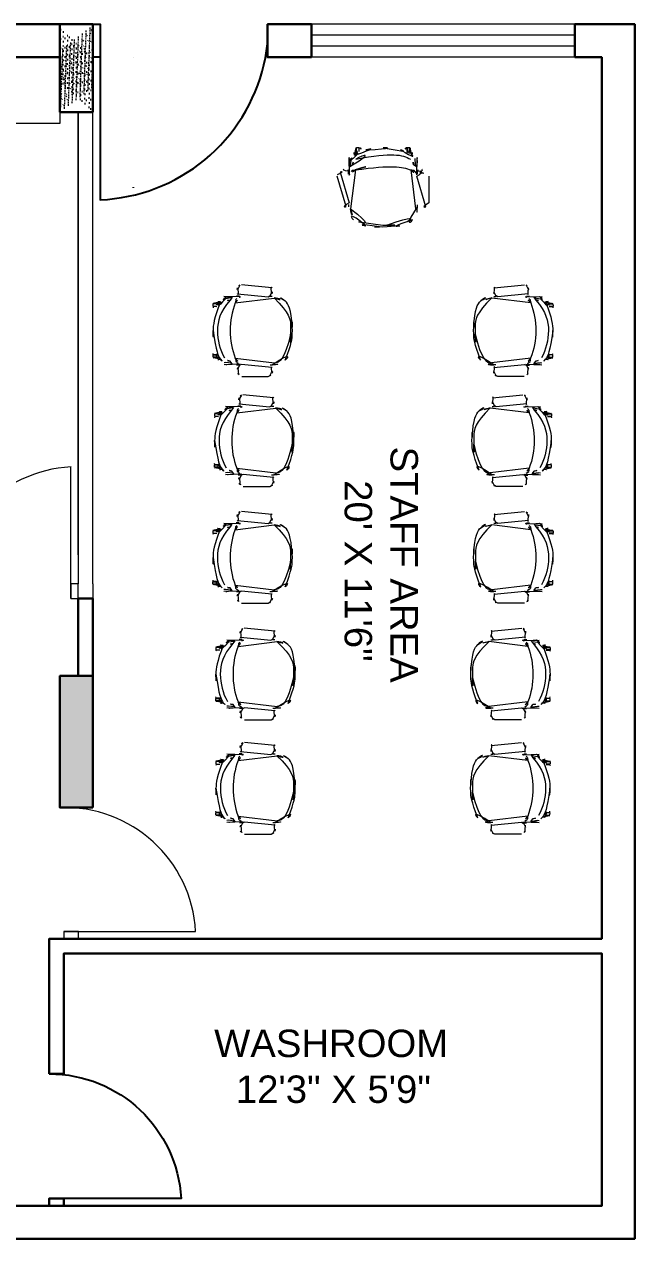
# Model space of a CAD drawing. Header units: inches. Extents: x 31613 to 11629803103, y 12993 to 6379790274.
# Drawn here: x 11629802936.5 to 11629803103.4, y 6379789942.4 to 6379790274.3 of the extents above; entities that cross this region are included whole.
import ezdxf

# ---------------------------------------------------------------- set-up
doc = ezdxf.new("R2010")
doc.units = ezdxf.units.IN
doc.layers.add('COLUMN', color=50, linetype='Continuous', lineweight=30)
for name, color, linetype in [('PDF_0', 7, 'Continuous'), ('PDF_Text', 7, 'Continuous'), ('S-Hatch_8', 7, 'Continuous')]:
    doc.layers.add(name, color=color, linetype=linetype)
for name, color, linetype, true_color in [('PDF_EXISTING WALLS', 7, 'Continuous', 0xb80000), ('PDF_EXITING WALLS', 7, 'Continuous', 0xdd0000), ('PDF_FURNITURE', 30, 'Continuous', 0xff7f00), ('PDF_GLASS PARTITION', 7, 'Continuous', 0x7fffff)]:
    doc.layers.add(name, color=color, linetype=linetype, true_color=true_color)
doc.styles.add('PDF Arial', font='arial.ttf')

# ---------------------------------------------------------------- blocks, each defined once
blk = doc.blocks.new('VISITOR CHAIR')
at = {"layer": 'PDF_FURNITURE', "lineweight": 0}
for points in [[(31291.77, 13257.22, 0.209649), (31290.89, 13258.62, 0.101106), (31287.79, 13260.05, 0.061797), (31283.05, 13260.63, 0.061797), (31278.29, 13260.03, 0.101106), (31275.2, 13258.61, 0.209649), (31274.31, 13257.2)], [(31275.21, 13258.61, -0.119832), (31275.27, 13260.54, -0.348586), (31275.37, 13260.63), (31275.64, 13260.63, -0.414213), (31275.69, 13260.57), (31275.69, 13259.52)], [(31291.97, 13255.66), (31291.77, 13257.24), (31291.83, 13257.69, -0.35494), (31291.88, 13257.75, -0.167868), (31291.96, 13257.72, -0.22811), (31292.3, 13257.14), (31292.3, 13256.94), (31292.2, 13256), (31292.14, 13255.46, -0.111795), (31291.94, 13254.88, -0.173393), (31291.57, 13254.58, -0.437975), (31291.49, 13254.64), (31291.37, 13255.99, 0.27336), (31290.51, 13257.53, 0.125578), (31283.03, 13259.43, 0.125578), (31275.57, 13257.5)], [(31275.74, 13259.54), (31275.76, 13260.64, -0.414215), (31275.78, 13260.65), (31276.38, 13260.65, -0.414215), (31276.4, 13260.63), (31276.4, 13259.6)], [(31276.45, 13259.58), (31276.47, 13260.58, -0.414213), (31276.51, 13260.63), (31276.79, 13260.63, -0.348586), (31276.9, 13260.54, -0.076916), (31277.04, 13259.64)], [(31289.6, 13259.6), (31289.6, 13260.6, 0.414213), (31289.54, 13260.65), (31289.29, 13260.65, 0.348586), (31289.19, 13260.56, 0.076916), (31289.03, 13259.67)], [(31290.31, 13259.58), (31290.33, 13260.66, 0.414215), (31290.29, 13260.69), (31289.7, 13260.69, 0.414215), (31289.66, 13260.65), (31289.66, 13259.62)], [(31290.87, 13258.64, 0.119832), (31290.82, 13260.56, 0.348586), (31290.7, 13260.65), (31290.44, 13260.65, 0.414213), (31290.37, 13260.59), (31290.37, 13259.54)], [(31273.85, 13253.24), (31273.71, 13257.65, -0.182517), (31273.98, 13258.38, -0.206148), (31274.42, 13258.62, -0.131815), (31274.69, 13258.58, -0.117745), (31274.9, 13258.37)], [(31274.11, 13255.64), (31274.31, 13257.2), (31274.25, 13257.65, 0.35494), (31274.21, 13257.73, 0.167868), (31274.12, 13257.69, 0.22811), (31273.81, 13257.11)], [(31273.96, 13255.41, 0.111795), (31274.16, 13254.83, 0.173393), (31274.53, 13254.56, 0.437975), (31274.58, 13254.62), (31274.72, 13255.96, -0.27336), (31275.61, 13257.51)], [(31291.41, 13254.5), (31291.33, 13254.46, -0.088264), (31290.86, 13254.5), (31290.64, 13254.58, 0.093218), (31283.04, 13255.96, 0.093218), (31275.47, 13254.56), (31275.23, 13254.46, -0.088264), (31274.76, 13254.44), (31274.66, 13254.46, -0.245246), (31274.57, 13254.58)], [(31292.24, 13253.28), (31292.36, 13257.67, 0.182517), (31292.11, 13258.42, 0.206148), (31291.68, 13258.65, 0.131815), (31291.41, 13258.6, 0.117745), (31291.17, 13258.41)], [(31273.64, 13253.41), (31273.6, 13254.22, 0.269885), (31273.09, 13254.98, 0.176629), (31272.65, 13254.99, 0.126965), (31272.34, 13254.78, 0.170753), (31272.06, 13254.04)], [(31275.47, 13254.57, 0.269705), (31274.15, 13252.45), (31274.19, 13243.89)], [(31290.62, 13254.59, -0.269705), (31291.95, 13252.49), (31291.93, 13243.93)], [(31291.79, 13254.1), (31291.43, 13254.5, 0.245246), (31291.53, 13254.6)], [(31292.46, 13253.45), (31292.48, 13254.26, -0.269885), (31293, 13255.02, -0.176629), (31293.45, 13255.03, -0.126965), (31293.75, 13254.82, -0.170753), (31294.05, 13254.08)], [(31273.71, 13245.06), (31273.71, 13244.47, 0.20285), (31274.97, 13240.9, 0.202008), (31278.43, 13239.31, 0.040265), (31282.13, 13238.99), (31283.08, 13238.95), (31284, 13238.99, 0.040265), (31287.73, 13239.32, 0.202008), (31291.17, 13240.93, 0.20285), (31292.43, 13244.51)], [(31291.96, 13243.96, -0.27094), (31289.69, 13240.41, -0.104254), (31284.1, 13239.44), (31283.08, 13239.44), (31282.03, 13239.44, -0.104254), (31276.45, 13240.4, -0.27094), (31274.17, 13243.92)]]:
    blk.add_lwpolyline(points, format="xyb", dxfattribs=at)
for points in [[(31273.77, 13257.12), (31273.77, 13256.9), (31273.87, 13255.96), (31273.93, 13255.41)], [(31274.29, 13254.08), (31274.64, 13254.46)], [(31292.4, 13244.49), (31292.4, 13245.1)]]:
    blk.add_lwpolyline(points, dxfattribs=at)
for points in [[(31270.52, 13252.82), (31270.54, 13245.56, 0.137745), (31270.65, 13245.12, 0.176728), (31271.37, 13244.52, 0.190988), (31273, 13244.54, 0.176728), (31273.73, 13245.12, 0.137745), (31273.83, 13245.55), (31273.81, 13252.84, 0.137745), (31273.74, 13253.31, 0.176728), (31272.99, 13253.88, 0.190988), (31271.34, 13253.89, 0.176728), (31270.62, 13253.29, 0.137745)], [(31295.49, 13253.33, 0.176728), (31294.74, 13253.93, 0.190988), (31293.12, 13253.92, 0.176728), (31292.38, 13253.33, 0.137745), (31292.28, 13252.86), (31292.3, 13245.6, 0.137745), (31292.41, 13245.16, 0.176728), (31293.14, 13244.57, 0.190988), (31294.77, 13244.57, 0.176728), (31295.49, 13245.16, 0.137745), (31295.59, 13245.59), (31295.57, 13252.88, 0.137745)]]:
    blk.add_lwpolyline(points, format="xyb", close=True, dxfattribs=at)
for centre, radius, start, end in [((31276.15, 13258.84), 0.818, 50.6304, 189.3767), ((31275.7, 13259.71), 0.0493, 0.1042, 87.7863), ((31276.46, 13259.73), 0.0493, 92.4223, 180.1043), ((31289.95, 13258.86), 0.818, 350.8318, 129.5782), ((31289.61, 13259.75), 0.0493, 0.1042, 87.7863), ((31290.38, 13259.75), 0.0493, 92.4223, 180.1043), ((31276.56, 13252.4), 2.85, 144.0691, 166.2835), ((31289.53, 13252.44), 2.85, 13.9251, 36.1395)]:
    blk.add_arc(centre, radius, start, end, dxfattribs=at)

msp = doc.modelspace()

# ---------------------------------------------------------------- hatches: boundary and pattern name
at = {"layer": 'S-Hatch_8', "true_color": 0x000000, "transparency": 33554687}
h = msp.add_hatch(dxfattribs=at)
h.set_pattern_fill('AR-CONC', color=18, scale=0.008)
h.set_pattern_definition([(50, (11629769496.7014, 6379776900.3482), (1.45747735, -0.127512684), [0.1524, -1.6764]), (355, (11629769496.7014, 6379776900.3482), (-0.28194737, 1.52845476), [0.12192, -1.341124673]), (100.4514447, (11629769496.8229, 6379776900.3376), (1.175529977, 1.400942015), [0.12952007, -1.424721957]), (46.1842, (11629769496.7014, 6379776900.7546), (2.16863233, -0.33633862), [0.2286, -2.5146]), (96.6355576, (11629769496.8822, 6379776900.7266), (1.89923307, 1.979409), [0.19428019, -2.13708487]), (351.184151, (11629769496.7014, 6379776900.7546), (1.89923307, 1.979409), [0.18287974, -2.01167786]), (21, (11629769496.9046, 6379776900.653), (1.21291513, -0.818121585), [0.1524, -1.6764]), (326, (11629769496.9046, 6379776900.653), (0.494416227, 1.47350373), [0.12192, -1.34112]), (71.451445, (11629769497.0057, 6379776900.5848), (1.707331354, 0.65538215), [0.12952007, -1.4247195]), (37.5, (11629769496.70144, 6379776900.3482), (0.024708826, 0.676440311), [0, -1.324864, 0, -1.36144, 0, -1.3462]), (7.5, (11629769496.70144, 6379776900.3482), (0.5345573, 0.801444599), [0, -0.776224, 0, -1.294384, 0, -0.51308]), (327.5, (11629769496.2483, 6379776900.3482), (1.084724761, -0.045829952), [0, -0.508, 0, -1.58496, 0, -2.10312]), (317.5, (11629769496.0451, 6379776900.3482), (1.18503345, 0.203411928), [0, -0.6604, 0, -1.052576, 0, -1.49352])])
h.paths.add_polyline_path([(11629802955.26, 6379790274.34), (11629802946.25, 6379790274.34), (11629802946.25, 6379790250.35), (11629802955.26, 6379790250.35)])
h = msp.add_hatch(dxfattribs=at)
h.set_pattern_fill('AR-CONC', color=18, scale=0.008)
h.set_pattern_definition([(50, (11629769496.7014, 6379776893.3482), (1.45747735, -0.127512684), [0.1524, -1.6764]), (355, (11629769496.7014, 6379776893.3482), (-0.28194737, 1.52845476), [0.12192, -1.341124673]), (100.4514447, (11629769496.8229, 6379776893.3376), (1.175529977, 1.400942015), [0.12952007, -1.424721957]), (46.1842, (11629769496.7014, 6379776893.7546), (2.16863233, -0.33633862), [0.2286, -2.5146]), (96.6355576, (11629769496.8822, 6379776893.7266), (1.89923307, 1.979409), [0.19428019, -2.13708487]), (351.184151, (11629769496.7014, 6379776893.7546), (1.89923307, 1.979409), [0.18287974, -2.01167786]), (21, (11629769496.9046, 6379776893.653), (1.21291513, -0.818121585), [0.1524, -1.6764]), (326, (11629769496.9046, 6379776893.653), (0.494416227, 1.47350373), [0.12192, -1.34112]), (71.451445, (11629769497.0057, 6379776893.5848), (1.707331354, 0.65538215), [0.12952007, -1.4247195]), (37.5, (11629769496.70144, 6379776893.3482), (0.024708826, 0.676440311), [0, -1.324864, 0, -1.36144, 0, -1.3462]), (7.5, (11629769496.70144, 6379776893.3482), (0.5345573, 0.801444599), [0, -0.776224, 0, -1.294384, 0, -0.51308]), (327.5, (11629769496.2483, 6379776893.3482), (1.084724761, -0.045829952), [0, -0.508, 0, -1.58496, 0, -2.10312]), (317.5, (11629769496.0451, 6379776893.3482), (1.18503345, 0.203411928), [0, -0.6604, 0, -1.052576, 0, -1.49352])])
h.paths.add_polyline_path([(11629802946.25, 6379790060.2), (11629802955.26, 6379790060.2), (11629802955.26, 6379790096.21), (11629802946.25, 6379790096.21)])

# ---------------------------------------------------------------- linework, layer by layer
at = {"layer": 'COLUMN'}
for points in [[(11629802946.25, 6379790250.35), (11629802946.25, 6379790274.34)], [(11629802946.25, 6379790274.34), (11629802955.26, 6379790274.34), (11629802955.26, 6379790250.35), (11629802946.25, 6379790250.35)]]:
    msp.add_lwpolyline(points, dxfattribs=at)
msp.add_lwpolyline([(11629802955.26, 6379790060.2), (11629802955.26, 6379790096.21), (11629802946.25, 6379790096.21), (11629802946.25, 6379790060.2)], close=True, dxfattribs=at)
at = {"layer": 'PDF_0', "lineweight": 25}
for points in [[(11629802955.26, 6379790274.34), (11629802957.25, 6379790274.34), (11629802957.27, 6379790265.35), (11629802955.26, 6379790265.35)], [(11629802957.25, 6379790274.34), (11629802957.3, 6379790226.35), (11629802959.26, 6379790226.46), (11629802961.19, 6379790226.68), (11629802963.12, 6379790226.96), (11629802965.03, 6379790227.31), (11629802966.92, 6379790227.75), (11629802968.8, 6379790228.26), (11629802970.65, 6379790228.85), (11629802972.48, 6379790229.5), (11629802974.29, 6379790230.23), (11629802976.05, 6379790231.04), (11629802977.78, 6379790231.92), (11629802979.5, 6379790232.87), (11629802981.15, 6379790233.88), (11629802982.77, 6379790234.96), (11629802984.35, 6379790236.1), (11629802985.86, 6379790237.32), (11629802987.34, 6379790238.59), (11629802988.76, 6379790239.91), (11629802990.12, 6379790241.31), (11629802991.44, 6379790242.74), (11629802992.68, 6379790244.22), (11629802993.87, 6379790245.76), (11629802994.99, 6379790247.36), (11629802996.05, 6379790248.99), (11629802997.06, 6379790250.67), (11629802997.97, 6379790252.36), (11629802998.83, 6379790254.12), (11629802999.62, 6379790255.89), (11629803000.33, 6379790257.7), (11629803000.96, 6379790259.54), (11629803001.51, 6379790261.41), (11629803002.01, 6379790263.3), (11629803002.42, 6379790265.19), (11629803002.76, 6379790267.11), (11629803003.01, 6379790269.04)], [(11629802966.25, 6379790265.37), (11629802966.25, 6379790265.35)], [(11629802966.25, 6379790229.85), (11629802966.25, 6379790229.62)], [(11629802947.37, 6379789951.35), (11629802947.37, 6379789953.36)]]:
    msp.add_lwpolyline(points, dxfattribs=at)
msp.add_lwpolyline([(11629802943.38, 6379789987.42, -0.398047), (11629802979.38, 6379789953.36), (11629802943.37, 6379789953.36), (11629802943.37, 6379789951.35)], format="xyb", dxfattribs=at)
at = {"layer": 'PDF_EXISTING WALLS', "lineweight": 30}
for points in [[(11629803003.01, 6379790274.34), (11629803015, 6379790274.34), (11629803015, 6379790265.35)], [(11629803087, 6379790265.35), (11629803087, 6379790274.34)], [(11629802943.37, 6379789987.4), (11629802947.37, 6379789987.4)], [(11629802947.37, 6379789953.36), (11629802943.37, 6379789953.36)], [(11629802943.37, 6379789951.35), (11629802947.37, 6379789951.35)]]:
    msp.add_lwpolyline(points, dxfattribs=at)
at = {"layer": 'PDF_EXITING WALLS', "lineweight": 30}
for p, q in [((11629802955.26, 6379790117.35), (11629802951.26, 6379790117.35)), ((11629802951.26, 6379790117.35), (11629802951.26, 6379790096.21)), ((11629802955.26, 6379790096.21), (11629802955.26, 6379790117.35)), ((11629802951.26, 6379790096.21), (11629802955.26, 6379790096.21))]:
    msp.add_line(p, q, dxfattribs=at)
for points in [[(11629803087, 6379790274.34), (11629803094.39, 6379790274.34), (11629803103.38, 6379790274.34), (11629803103.38, 6379790265.35), (11629803103.38, 6379789951.35), (11629803103.38, 6379789942.36), (11629803094.39, 6379789942.36), (11629802747.37, 6379789942.36), (11629802738.39, 6379789942.36), (11629802738.39, 6379789951.35), (11629802738.39, 6379790265.35), (11629802738.39, 6379790274.34), (11629802747.37, 6379790274.34), (11629802884.87, 6379790274.34), (11629802884.87, 6379790265.35), (11629802867.39, 6379790265.35), (11629802747.37, 6379790265.35), (11629802747.37, 6379789951.35), (11629802943.37, 6379789951.35), (11629802943.37, 6379789953.36)], [(11629802946.25, 6379790265.35), (11629802932.88, 6379790265.35), (11629802932.88, 6379790274.34), (11629802946.25, 6379790274.34)], [(11629803015, 6379790274.34), (11629803003.01, 6379790274.34), (11629803003.01, 6379790265.35), (11629803015, 6379790265.35)], [(11629803087, 6379790265.35), (11629803094.39, 6379790265.35), (11629803094.39, 6379790024.36), (11629802943.37, 6379790024.36), (11629802943.37, 6379789987.4)], [(11629802947.37, 6379789987.4), (11629802947.37, 6379790020.36), (11629803094.39, 6379790020.36), (11629803094.39, 6379789951.35), (11629802947.37, 6379789951.35), (11629802947.37, 6379789953.36)]]:
    msp.add_lwpolyline(points, dxfattribs=at)
at = {"layer": 'PDF_FURNITURE', "lineweight": 0}
msp.add_lwpolyline([(11629802946.23, 6379790247.22), (11629802867.39, 6379790247.22), (11629802867.39, 6379790265.35), (11629802946.25, 6379790265.35), (11629802946.25, 6379790250.35), (11629802946.25, 6379790250.35)], close=True, dxfattribs=at)
msp.add_lwpolyline([(11629802951.37, 6379790246.06), (11629802951.25, 6379790246.06)], dxfattribs=at)
at = {"layer": 'PDF_GLASS PARTITION', "lineweight": 5}
for points in [[(11629802955.26, 6379790121.35), (11629802955.26, 6379790274.34), (11629802946.25, 6379790274.34)], [(11629803087, 6379790274.34), (11629803015, 6379790274.34)], [(11629803087, 6379790271.34), (11629803015, 6379790271.34)], [(11629803087, 6379790268.35), (11629803015, 6379790268.35)], [(11629802955.26, 6379790250.35), (11629802946.25, 6379790250.35), (11629802946.25, 6379790265.34)], [(11629803087, 6379790265.35), (11629803015, 6379790265.35)], [(11629802951.25, 6379790129.33), (11629802951.25, 6379790250.35), (11629802951.25, 6379790125.35)], [(11629802949.26, 6379790117.35), (11629802949.3, 6379790153.35)], [(11629802951.25, 6379790125.35), (11629802951.25, 6379790121.35), (11629802949.26, 6379790121.35)], [(11629802951.26, 6379790117.35), (11629802951.26, 6379790121.35), (11629802949.26, 6379790121.35), (11629802949.26, 6379790117.35), (11629802951.26, 6379790117.35)], [(11629802955.26, 6379790121.35), (11629802955.26, 6379790117.35), (11629802951.26, 6379790117.35)], [(11629802947.37, 6379790024.36), (11629802951.37, 6379790024.36), (11629802951.37, 6379790026.36), (11629802947.37, 6379790026.36), (11629802947.37, 6379790024.36)], [(11629802947.37, 6379790026.36), (11629802983.37, 6379790026.36)]]:
    msp.add_lwpolyline(points, dxfattribs=at)
for centre, radius, start, end in [((11629802951.26, 6379790117.35), 36.06, 93.1127, 180), ((11629802947.61, 6379790024.41), 35.81, 3.1117, 92.1809)]:
    msp.add_arc(centre, radius, start, end, dxfattribs=at)

# ---------------------------------------------------------------- block references
at = {"xscale": -1}
msp.add_blockref('VISITOR CHAIR', (11629834317.65, 6379776979.96), dxfattribs=at)
at = {"rotation": 90}
for p in [(11629816248.77, 6379758907.56), (11629816249.19, 6379758877.49), (11629816248.75, 6379758845.56), (11629816249.54, 6379758813.66), (11629816249.56, 6379758782.44)]:
    msp.add_blockref('VISITOR CHAIR', p, dxfattribs=at)
at = {"xscale": -1, "rotation": 270}
for p in [(11629789820.37, 6379758907.56), (11629789819.95, 6379758877.49), (11629789820.39, 6379758845.56), (11629789819.6, 6379758813.66), (11629789819.58, 6379758782.44)]:
    msp.add_blockref('VISITOR CHAIR', p, dxfattribs=at)

# ---------------------------------------------------------------- texts
at = {"layer": 'PDF_Text', "color": 12, "true_color": 0xdd0000, "char_height": 7.492, "attachment_point": 7, "rotation": 270, "style": 'PDF Arial'}
for s, insert in [('STAFF AREA', (11629803036.52, 6379790158.91)), ('20\' X 11\'6"', (11629803023.98, 6379790149.71))]:
    msp.add_mtext(s, dxfattribs=dict(at, insert=insert))
at = {"layer": 'PDF_Text', "color": 12, "true_color": 0xdd0000, "char_height": 7.492, "attachment_point": 7, "style": 'PDF Arial'}
for s, insert in [('WASHROOM', (11629802988.43, 6379789991.91)), ('12\'3" X 5\'9"', (11629802994.36, 6379789979.38))]:
    msp.add_mtext(s, dxfattribs=dict(at, insert=insert))

doc.saveas('drawing.dxf')
